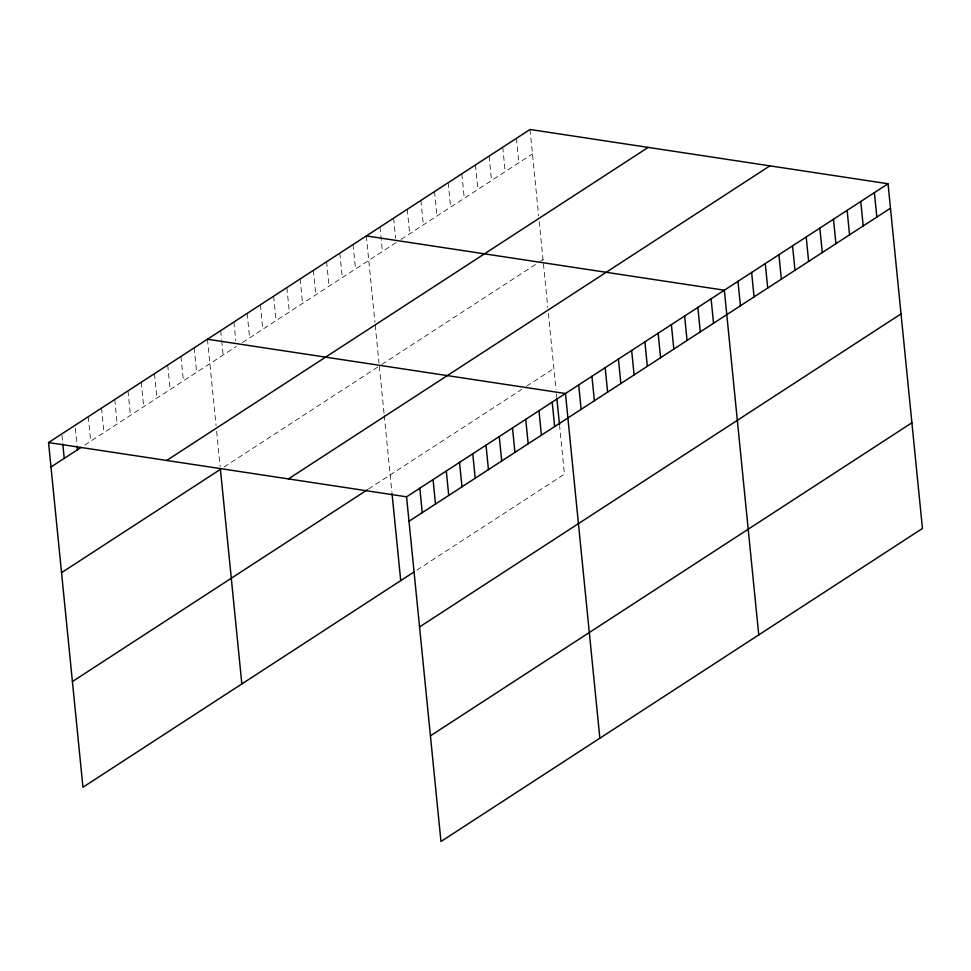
<?xml version="1.0" encoding="UTF-8"?>
<svg xmlns="http://www.w3.org/2000/svg" width="971" height="971" viewBox="0 0 971 971"><rect width="100%" height="100%" fill="white"/><g stroke="black" fill="none" stroke-linecap="round" stroke-linejoin="round"><path stroke-width="0.73" stroke-dasharray="4.86 3.64" d="M84.695 445.07L236.354 346.453M242.374 342.545L396.047 242.629M401.011 239.4L532.472 153.928M224.034 467.015L378.107 366.832M381.797 364.441L539.293 262.024M540.531 261.223L543.02 259.609M368.519 489.02L521.633 389.456M526.598 386.227L553.883 368.495M416.85 570.135L564.43 474.176L559.648 426.269M530.032 129.483L538.65 215.926M539.221 221.558L547.802 307.516M548.372 313.33L555.995 389.626M556.419 393.862L556.699 396.678M516.39 138.355L518.83 162.8M502.747 147.216L505.187 171.661M489.105 156.088L491.544 180.533M475.462 164.961L477.902 189.406M461.82 173.833L464.259 198.278M448.177 182.706L450.617 207.151M434.535 191.566L436.974 216.011M420.892 200.439L423.332 224.884M407.25 209.311L409.689 233.756M393.607 218.184L395.622 238.308M379.964 227.056L382.404 251.501M366.322 235.917L374.952 322.372M375.231 325.188L379.03 363.227M379.309 366.055L384.091 413.962M384.237 415.406L391.871 491.848M353.08 244.534L355.52 268.979M339.838 253.14L342.278 277.585M326.608 261.745L329.048 286.19M313.366 270.363L315.806 294.808M300.124 278.968L302.564 303.413M286.882 287.574L289.322 312.019M273.64 296.179L276.08 320.636M260.398 304.797L262.838 329.242M247.156 313.402L249.596 337.847M233.914 322.008L235.783 340.712M220.672 330.625L221.534 339.255M221.679 340.687L223.124 355.07M207.442 339.231L216.072 425.674M216.63 431.318L220.15 466.541M194.2 347.836L196.64 372.281M180.958 356.454L183.398 380.899M167.716 365.06L170.156 389.505M154.474 373.665L156.914 398.11M141.232 382.283L143.672 406.728M127.99 390.888L130.43 415.333M114.748 399.494L117.188 423.939M101.518 408.099L103.958 432.544M88.276 416.717L90.716 441.162M75.313 428.199L77.037 445.458M61.938 435.372L62.654 442.558"/><path stroke-width="1.46" d="M414.374 571.749L82.96 787.238L48.55 442.545L530.032 129.483L888.04 183.762L922.45 528.455L440.968 841.517L406.57 496.824L888.04 183.762M50.99 466.99L81.079 447.425M166.696 460.46L648.167 147.398M61.537 572.672L220.429 469.357L241.84 683.924M288.423 478.909L769.894 165.847M72.412 681.557L367.317 489.809M409.009 521.269L890.48 208.207M419.557 626.95L901.027 313.888M430.42 735.836L911.903 422.773M366.322 235.917L724.342 290.208L758.752 634.9M207.442 339.231L565.45 393.51L599.86 738.215M48.55 442.545L406.57 496.824M874.398 192.634L876.837 217.079M860.755 201.507L863.207 225.952M847.125 210.367L849.564 234.824M833.482 219.24L835.922 243.685M819.84 228.112L822.279 252.557M806.197 236.985L808.637 261.43M792.554 245.857L794.994 270.302M778.912 254.718L781.352 279.175M765.269 263.59L767.709 288.035M751.627 272.463L754.066 296.908M737.984 281.335L740.424 305.78M711.1 298.813L713.539 323.258M697.858 307.419L700.297 331.864M684.616 316.036L687.055 340.481M671.386 324.642L673.825 349.087M658.144 333.247L660.583 357.692M644.902 341.853L647.341 366.31M631.66 350.47L634.099 374.915M618.418 359.076L620.857 383.521M605.176 367.681L607.615 392.126M591.934 376.299L594.373 400.744M578.692 384.904L581.131 409.349M556.832 398.086L559.514 424.861M552.22 402.128L554.659 426.572M538.978 410.733L541.417 435.178M525.736 419.338L528.175 443.783M512.494 427.956L514.933 452.401M499.252 436.562L501.691 461.007M486.01 445.167L488.449 469.612M472.768 453.773L475.207 478.23M459.526 462.39L461.965 486.835M446.296 470.996L448.736 495.441M433.054 479.601L435.494 504.046M419.812 488.219L422.251 512.664M392.005 493.256L400.732 580.622M77.182 446.891L77.474 449.767M62.799 444.002L64.232 458.373"/></g></svg>
